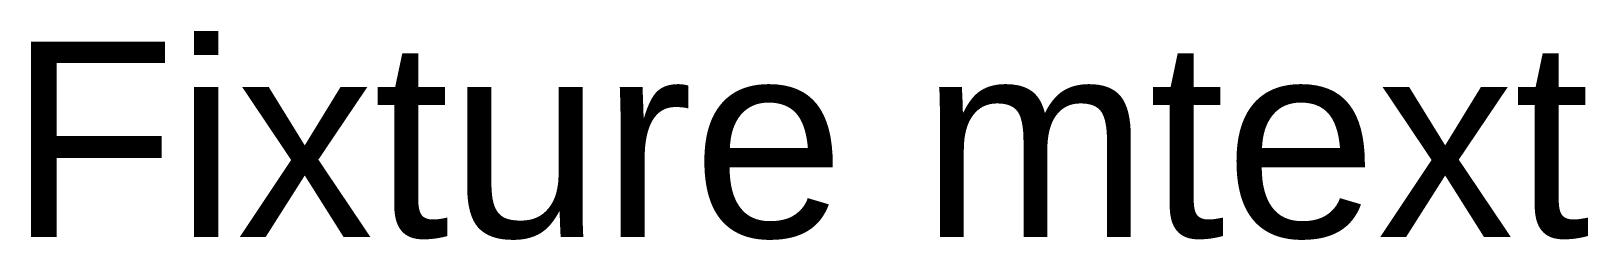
# Model space of a CAD drawing. Header units: millimetres. Extents: x 0.6 to 40.3, y -5.1 to 0.3.
import ezdxf

# ---------------------------------------------------------------- set-up
doc = ezdxf.new("R2010")
doc.units = ezdxf.units.MM
doc.styles.get("Standard").update_dxf_attribs({"font": 'arial.ttf'})

msp = doc.modelspace()

# ---------------------------------------------------------------- texts
at = {"insert": (0, 0), "char_height": 5, "attachment_point": 1}
msp.add_mtext('Fixture mtext', dxfattribs=at)

doc.saveas('drawing.dxf')
